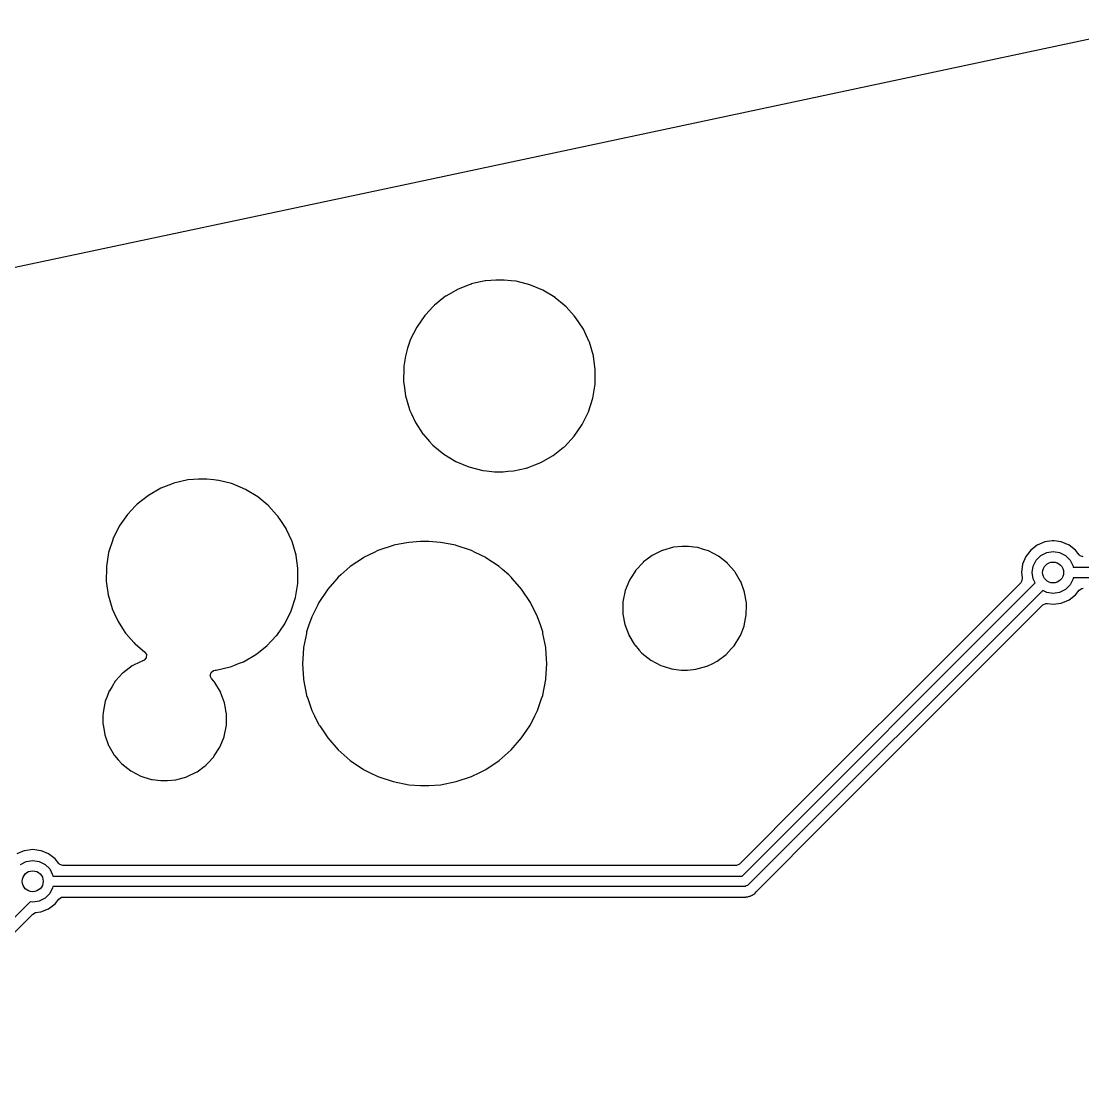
# Model space of a CAD drawing. Extents: x 0.6 to 14.8, y -5.2 to -0.6.
# Drawn here: x 10.52 to 11.318, y -1.612 to -0.804 of the extents above; entities that cross this region are included whole.
import ezdxf

# ---------------------------------------------------------------- set-up
doc = ezdxf.new("R2010")
doc.units = 0
doc.header["$MEASUREMENT"] = 0
doc.layers.add('BLACK', color=7, linetype='CONTINUOUS')

msp = doc.modelspace()

# ---------------------------------------------------------------- linework, layer by layer
at = {"layer": 'BLACK', "linetype": 'CONTINUOUS'}
for p, q in [((10.814, -0.925263), (11.3846, -0.803994)), ((10.1096, -1.07499), (10.814, -0.925263)), ((10.858, -1.00152), (10.8566, -1.00204)), ((10.8581, -1.00147), (10.858, -1.00152)), ((10.858, -1.00152), (10.858, -1.00152)), ((10.8686, -0.999103), (10.8581, -1.00147)), ((10.8687, -0.999092), (10.8686, -0.999103)), ((10.8729, -0.998777), (10.8687, -0.999092)), ((10.8687, -0.999092), (10.8687, -0.999092)), ((10.8765, -0.998511), (10.8729, -0.998777)), ((10.8829, -0.998511), (10.8765, -0.998511)), ((10.888, -0.99903), (10.8829, -0.998511)), ((10.8916, -0.999393), (10.888, -0.99903)), ((10.8918, -0.999407), (10.8916, -0.999393)), ((10.8916, -0.999393), (10.8916, -0.999393)), ((10.9022, -1.00204), (10.8918, -0.999407)), ((10.8481, -1.00535), (10.8388, -1.01066)), ((10.8566, -1.00204), (10.8481, -1.00535)), ((10.912, -1.00619), (10.9022, -1.00204)), ((10.9212, -1.01174), (10.912, -1.00619)), ((10.8304, -1.0173), (10.8291, -1.0187)), ((10.8375, -1.01167), (10.8304, -1.0173)), ((10.8387, -1.01075), (10.8375, -1.01167)), ((10.8388, -1.01066), (10.8387, -1.01075)), ((10.8387, -1.01075), (10.8387, -1.01075)), ((10.9213, -1.01184), (10.9212, -1.01174)), ((10.928, -1.0174), (10.9213, -1.01184)), ((10.9294, -1.01859), (10.928, -1.0174)), ((10.8231, -1.0251), (10.817, -1.0339)), ((10.8238, -1.02436), (10.8231, -1.0251)), ((10.8291, -1.0187), (10.8238, -1.02436)), ((10.9295, -1.0187), (10.9294, -1.01859)), ((10.9355, -1.0254), (10.9295, -1.0187)), ((10.9295, -1.0187), (10.9295, -1.0187)), ((10.9366, -1.02658), (10.9355, -1.0254)), ((10.817, -1.0339), (10.8122, -1.04351)), ((10.9424, -1.03554), (10.9366, -1.02658)), ((10.9445, -1.03991), (10.9424, -1.03554)), ((10.9467, -1.04488), (10.9445, -1.03991)), ((10.8102, -1.0498), (10.809, -1.05371)), ((10.8122, -1.04364), (10.8102, -1.0498)), ((10.8122, -1.04351), (10.8122, -1.04364)), ((10.9469, -1.04527), (10.9467, -1.04488)), ((10.9499, -1.05555), (10.9469, -1.04527)), ((10.8086, -1.0557), (10.8074, -1.06319)), ((10.809, -1.05371), (10.8086, -1.0557)), ((10.95, -1.05601), (10.9499, -1.05555)), ((10.9513, -1.06587), (10.95, -1.05601)), ((10.8072, -1.06428), (10.8071, -1.07499)), ((10.8074, -1.06319), (10.8072, -1.06428)), ((10.9514, -1.06617), (10.9513, -1.06587)), ((10.9514, -1.06666), (10.9514, -1.06617)), ((10.9512, -1.07688), (10.9513, -1.07439)), ((10.9513, -1.07439), (10.9514, -1.06666)), ((10.8071, -1.07499), (10.8071, -1.07513)), ((10.8071, -1.07513), (10.8071, -1.07513)), ((10.8071, -1.07513), (10.8075, -1.07781)), ((10.8075, -1.07781), (10.8085, -1.0856)), ((10.9495, -1.08745), (10.9512, -1.07688)), ((10.8085, -1.0856), (10.8115, -1.09589)), ((10.9462, -1.09765), (10.9495, -1.08745)), ((10.8115, -1.09589), (10.8116, -1.09602)), ((10.8116, -1.09602), (10.8116, -1.09602)), ((10.8116, -1.09602), (10.8128, -1.09861)), ((10.8128, -1.09861), (10.816, -1.10562)), ((10.9415, -1.10726), (10.9462, -1.09765)), ((10.816, -1.10562), (10.8219, -1.11457)), ((10.8219, -1.11457), (10.822, -1.11468)), ((10.822, -1.11468), (10.822, -1.11468)), ((10.822, -1.11468), (10.8266, -1.11985)), ((10.9354, -1.11606), (10.9415, -1.10726)), ((10.8266, -1.11985), (10.829, -1.12256)), ((10.829, -1.12256), (10.8291, -1.12266)), ((10.8291, -1.12266), (10.8291, -1.12266)), ((10.8291, -1.12266), (10.8348, -1.12739)), ((10.9281, -1.12386), (10.9332, -1.11838)), ((10.9332, -1.11838), (10.9353, -1.11616)), ((10.9353, -1.11616), (10.9354, -1.11606)), ((10.9353, -1.11616), (10.9353, -1.11616)), ((10.8348, -1.12739), (10.8373, -1.12941)), ((10.8373, -1.12941), (10.8464, -1.13497)), ((10.9103, -1.13581), (10.9196, -1.13049)), ((10.9196, -1.13049), (10.9272, -1.12451)), ((10.9272, -1.12451), (10.9281, -1.12386)), ((10.8464, -1.13497), (10.8563, -1.13911)), ((10.8563, -1.13911), (10.8667, -1.14175)), ((10.9009, -1.13949), (10.9058, -1.13759)), ((10.9058, -1.13759), (10.9103, -1.13581)), ((10.8667, -1.14175), (10.8668, -1.14176)), ((10.8668, -1.14176), (10.8668, -1.14176)), ((10.8668, -1.14176), (10.8694, -1.14202)), ((10.8694, -1.14202), (10.8756, -1.14265)), ((10.8756, -1.14265), (10.882, -1.14265)), ((10.882, -1.14265), (10.8855, -1.14238)), ((10.8855, -1.14238), (10.8898, -1.14206)), ((10.8898, -1.14206), (10.8899, -1.14205)), ((10.8898, -1.14206), (10.8898, -1.14206)), ((10.8899, -1.14205), (10.8994, -1.13991)), ((10.8994, -1.13991), (10.9002, -1.13972)), ((10.9002, -1.13972), (10.9004, -1.13969)), ((10.9004, -1.13969), (10.9009, -1.13949)), ((10.6244, -1.15514), (10.6151, -1.16046)), ((10.6325, -1.15199), (10.6244, -1.15514)), ((10.6342, -1.15131), (10.6325, -1.15199)), ((10.6344, -1.15126), (10.6342, -1.15131)), ((10.6342, -1.15131), (10.6342, -1.15131)), ((10.6448, -1.1489), (10.6344, -1.15126)), ((10.6449, -1.14889), (10.6448, -1.1489)), ((10.6492, -1.14857), (10.6449, -1.14889)), ((10.6449, -1.14889), (10.6449, -1.14889)), ((10.6528, -1.1483), (10.6492, -1.14857)), ((10.6591, -1.1483), (10.6528, -1.1483)), ((10.6643, -1.14882), (10.6591, -1.1483)), ((10.6679, -1.14919), (10.6643, -1.14882)), ((10.668, -1.1492), (10.6679, -1.14919)), ((10.6679, -1.14919), (10.6679, -1.14919)), ((10.6682, -1.14924), (10.668, -1.1492)), ((10.6777, -1.15166), (10.6682, -1.14924)), ((10.6682, -1.14924), (10.6682, -1.14924)), ((10.6784, -1.15184), (10.6777, -1.15166)), ((10.6883, -1.15598), (10.6784, -1.15184)), ((10.6151, -1.16046), (10.6067, -1.16709)), ((10.6975, -1.16154), (10.6883, -1.15598)), ((10.6976, -1.16163), (10.6975, -1.16154)), ((10.7051, -1.16792), (10.6976, -1.16163)), ((10.6053, -1.16849), (10.5997, -1.17453)), ((10.6067, -1.16709), (10.6053, -1.16849)), ((10.7057, -1.16839), (10.7051, -1.16792)), ((10.7058, -1.16849), (10.7057, -1.16839)), ((10.7116, -1.17501), (10.7058, -1.16849)), ((10.7058, -1.16849), (10.7058, -1.16849)), ((10.5993, -1.17489), (10.5932, -1.18369)), ((10.5997, -1.17453), (10.5993, -1.17489)), ((10.7128, -1.17638), (10.7116, -1.17501)), ((10.7129, -1.1765), (10.7128, -1.17638)), ((10.7143, -1.17868), (10.7129, -1.1765)), ((10.7129, -1.1765), (10.7129, -1.1765)), ((10.7187, -1.18533), (10.7143, -1.17868)), ((10.5932, -1.18369), (10.5885, -1.1933)), ((10.7191, -1.18626), (10.7187, -1.18533)), ((10.723, -1.19466), (10.7191, -1.18626)), ((10.5883, -1.1938), (10.5852, -1.2035)), ((10.5884, -1.19344), (10.5883, -1.1938)), ((10.5885, -1.1933), (10.5884, -1.19344)), ((10.7232, -1.19506), (10.723, -1.19466)), ((10.7262, -1.20535), (10.7232, -1.19506)), ((10.8199, -1.19525), (10.8111, -1.19583)), ((10.82, -1.19525), (10.8199, -1.19525)), ((10.8199, -1.19525), (10.8199, -1.19525)), ((10.826, -1.19525), (10.82, -1.19525)), ((10.8261, -1.19525), (10.826, -1.19525)), ((10.8349, -1.19583), (10.8261, -1.19525)), ((10.8261, -1.19525), (10.8261, -1.19525)), ((11.2897, -1.19547), (11.2839, -1.19785)), ((11.2951, -1.19475), (11.2897, -1.19547)), ((11.2956, -1.19469), (11.2951, -1.19475)), ((11.2958, -1.19466), (11.2956, -1.19469)), ((11.2961, -1.19469), (11.2958, -1.19466)), ((11.2965, -1.19475), (11.2961, -1.19469)), ((11.302, -1.19547), (11.2965, -1.19475)), ((11.3078, -1.19785), (11.302, -1.19547)), ((10.5852, -1.2035), (10.5835, -1.21407)), ((10.7849, -1.2035), (10.7771, -1.20731)), ((10.7878, -1.20205), (10.7849, -1.2035)), ((10.7992, -1.19818), (10.7878, -1.20205)), ((10.7999, -1.19804), (10.7992, -1.19818)), ((10.8039, -1.19725), (10.7999, -1.19804)), ((10.811, -1.19584), (10.8039, -1.19725)), ((10.8111, -1.19583), (10.811, -1.19584)), ((10.8111, -1.19583), (10.8111, -1.19583)), ((10.835, -1.19584), (10.8349, -1.19583)), ((10.8349, -1.19583), (10.8349, -1.19583)), ((10.8421, -1.19725), (10.835, -1.19584)), ((10.8461, -1.19804), (10.8421, -1.19725)), ((10.8468, -1.19818), (10.8461, -1.19804)), ((10.8582, -1.20205), (10.8468, -1.19818)), ((10.8611, -1.2035), (10.8582, -1.20205)), ((10.8689, -1.20731), (10.8611, -1.2035)), ((10.9988, -1.20336), (10.9942, -1.20562)), ((11.0017, -1.20192), (10.9988, -1.20336)), ((11.0019, -1.20184), (11.0017, -1.20192)), ((11.0017, -1.20192), (11.0017, -1.20192)), ((11.0101, -1.19952), (11.0019, -1.20184)), ((11.0165, -1.19894), (11.0101, -1.19952)), ((11.0214, -1.19894), (11.0165, -1.19894)), ((11.0256, -1.19944), (11.0214, -1.19894)), ((11.0282, -1.19974), (11.0256, -1.19944)), ((11.0283, -1.19976), (11.0282, -1.19974)), ((11.0282, -1.19974), (11.0282, -1.19974)), ((11.0285, -1.19981), (11.0283, -1.19976)), ((11.0327, -1.20111), (11.0285, -1.19981)), ((11.0285, -1.19981), (11.0285, -1.19981)), ((11.0365, -1.20229), (11.0327, -1.20111)), ((11.0441, -1.20627), (11.0365, -1.20229)), ((11.279, -1.20164), (11.2752, -1.20658)), ((11.2839, -1.19785), (11.279, -1.20164)), ((11.2866, -1.20576), (11.291, -1.20353)), ((11.291, -1.20353), (11.2958, -1.20276)), ((11.2958, -1.20276), (11.3007, -1.20353)), ((11.3007, -1.20353), (11.3051, -1.20576)), ((11.3127, -1.20164), (11.3078, -1.19785)), ((11.3154, -1.20515), (11.3127, -1.20164)), ((10.7268, -1.20978), (10.7262, -1.20535)), ((10.7275, -1.21522), (10.7268, -1.20978)), ((10.777, -1.20737), (10.767, -1.21405)), ((10.7771, -1.20731), (10.777, -1.20737)), ((10.7771, -1.20731), (10.7771, -1.20731)), ((10.869, -1.20737), (10.8689, -1.20731)), ((10.8689, -1.20731), (10.8689, -1.20731)), ((10.879, -1.21405), (10.869, -1.20737)), ((10.9873, -1.21086), (10.9821, -1.21643)), ((10.9874, -1.21073), (10.9873, -1.21086)), ((10.9877, -1.21047), (10.9874, -1.21073)), ((10.9904, -1.20847), (10.9877, -1.21047)), ((10.9942, -1.20562), (10.9904, -1.20847)), ((11.0508, -1.21156), (11.0441, -1.20627)), ((11.0509, -1.21169), (11.0508, -1.21156)), ((11.056, -1.21756), (11.0509, -1.21169)), ((11.2752, -1.20658), (11.2728, -1.21233)), ((11.2809, -1.21364), (11.2831, -1.20925)), ((11.2831, -1.20925), (11.2866, -1.20576)), ((11.3051, -1.20576), (11.3086, -1.20925)), ((11.3086, -1.20925), (11.3108, -1.21364)), ((11.3162, -1.20593), (11.3154, -1.20515)), ((11.3185, -1.20667), (11.3162, -1.20593)), ((10.5835, -1.21522), (10.5834, -1.22478)), ((10.5835, -1.21407), (10.5835, -1.21422)), ((10.5835, -1.21422), (10.5835, -1.21422)), ((10.5835, -1.21422), (10.5835, -1.21522)), ((10.7276, -1.21596), (10.7275, -1.21522)), ((10.7275, -1.22667), (10.7276, -1.21596)), ((10.7644, -1.21634), (10.7598, -1.22035)), ((10.767, -1.21405), (10.7644, -1.21634)), ((10.8816, -1.21634), (10.879, -1.21405)), ((10.8862, -1.22035), (10.8816, -1.21634)), ((10.9815, -1.21715), (10.9783, -1.22221)), ((10.9816, -1.217), (10.9815, -1.21715)), ((10.9815, -1.21715), (10.9815, -1.21715)), ((10.9821, -1.21643), (10.9816, -1.217)), ((11.0564, -1.21798), (11.056, -1.21756)), ((11.0565, -1.21814), (11.0564, -1.21798)), ((11.0607, -1.22517), (11.0565, -1.21814)), ((11.0565, -1.21814), (11.0565, -1.21814)), ((11.2728, -1.21233), (11.272, -1.2185)), ((11.272, -1.2185), (11.2725, -1.22221)), ((11.2801, -1.2185), (11.2809, -1.21364)), ((11.2809, -1.22337), (11.2801, -1.2185)), ((11.3108, -1.21364), (11.311, -1.21457)), ((11.311, -1.21457), (11.9848, -1.21457)), ((10.5834, -1.22478), (10.5834, -1.22493)), ((10.5834, -1.22493), (10.5834, -1.22493)), ((10.5834, -1.22493), (10.5836, -1.22667)), ((10.5836, -1.22667), (10.5848, -1.2354)), ((10.7258, -1.23724), (10.7275, -1.22667)), ((10.7569, -1.22325), (10.7501, -1.23102)), ((10.7579, -1.22208), (10.7569, -1.22325)), ((10.758, -1.22198), (10.7579, -1.22208)), ((10.7598, -1.22035), (10.758, -1.22198)), ((10.888, -1.22198), (10.8862, -1.22035)), ((10.8881, -1.22208), (10.888, -1.22198)), ((10.8891, -1.22325), (10.8881, -1.22208)), ((10.8959, -1.23102), (10.8891, -1.22325)), ((10.977, -1.22439), (10.9752, -1.22896)), ((10.9783, -1.22221), (10.977, -1.22423)), ((10.977, -1.22423), (10.977, -1.22439)), ((10.977, -1.22439), (10.977, -1.22439)), ((11.0608, -1.22532), (11.0607, -1.22517)), ((11.0607, -1.22517), (11.0607, -1.22517)), ((11.0637, -1.23334), (11.0608, -1.22532)), ((11.0619, -1.44685), (11.2824, -1.22638)), ((11.2715, -1.22615), (11.2185, -1.27914)), ((11.2721, -1.22525), (11.2715, -1.22615)), ((11.2726, -1.22289), (11.2721, -1.22525)), ((11.2725, -1.22221), (11.2726, -1.22289)), ((11.2824, -1.22638), (11.2809, -1.22337)), ((11.3086, -1.22776), (11.3051, -1.23124)), ((11.3108, -1.22337), (11.3086, -1.22776)), ((11.311, -1.22244), (11.3108, -1.22337)), ((11.9832, -1.22244), (11.311, -1.22244)), ((10.5848, -1.2354), (10.5878, -1.24568)), ((10.7501, -1.23102), (10.7434, -1.24102)), ((10.9026, -1.24102), (10.8959, -1.23102)), ((10.9739, -1.23216), (10.9722, -1.24054)), ((10.9752, -1.22896), (10.9739, -1.23216)), ((11.0637, -1.23351), (11.0637, -1.23334)), ((11.0651, -1.24144), (11.0637, -1.23351)), ((11.288, -1.23195), (11.0663, -1.45357)), ((11.291, -1.23348), (11.288, -1.23195)), ((11.2958, -1.23425), (11.291, -1.23348)), ((11.3007, -1.23348), (11.2958, -1.23425)), ((11.3051, -1.23124), (11.3007, -1.23348)), ((11.3078, -1.23915), (11.3127, -1.23537)), ((11.3127, -1.23537), (11.3154, -1.23186)), ((11.3154, -1.23186), (11.3174, -1.2305)), ((11.3174, -1.2305), (11.3185, -1.23033)), ((10.7225, -1.24744), (10.7258, -1.23724)), ((10.7425, -1.24288), (10.7381, -1.25181)), ((10.7433, -1.24114), (10.7425, -1.24288)), ((10.7434, -1.24102), (10.7433, -1.24114)), ((10.7433, -1.24114), (10.7433, -1.24114)), ((10.9027, -1.24114), (10.9026, -1.24102)), ((10.9035, -1.24288), (10.9027, -1.24114)), ((10.9027, -1.24114), (10.9027, -1.24114)), ((10.9066, -1.24908), (10.9035, -1.24288)), ((10.9722, -1.24338), (10.9721, -1.24757)), ((10.9722, -1.24054), (10.9722, -1.24338)), ((11.065, -1.2503), (11.0651, -1.24324)), ((11.0652, -1.24175), (11.0651, -1.24144)), ((11.0651, -1.24324), (11.0652, -1.24193)), ((11.0652, -1.24193), (11.0652, -1.24175)), ((11.0652, -1.24193), (11.0652, -1.24193)), ((11.1264, -1.40466), (11.2882, -1.24288)), ((11.2882, -1.24288), (11.2903, -1.24179)), ((11.2903, -1.24179), (11.2915, -1.24177)), ((11.2915, -1.24177), (11.2958, -1.24235)), ((11.2958, -1.24235), (11.302, -1.24154)), ((11.302, -1.24154), (11.3024, -1.24139)), ((11.3024, -1.24139), (11.3044, -1.24054)), ((11.3044, -1.24054), (11.3078, -1.23915)), ((10.5878, -1.24568), (10.5879, -1.24581)), ((10.5879, -1.24581), (10.5879, -1.24581)), ((10.5879, -1.24581), (10.5894, -1.24919)), ((10.5894, -1.24919), (10.5923, -1.25541)), ((10.7178, -1.25705), (10.7225, -1.24744)), ((10.7381, -1.25181), (10.7357, -1.25859)), ((10.908, -1.25181), (10.9066, -1.24908)), ((10.9103, -1.25859), (10.908, -1.25181)), ((10.9721, -1.24757), (10.9721, -1.24908)), ((10.9721, -1.24908), (10.9721, -1.24925)), ((10.9721, -1.24925), (10.9721, -1.24926)), ((10.9721, -1.24926), (10.9722, -1.24989)), ((10.9722, -1.24989), (10.9735, -1.2575)), ((11.0634, -1.25867), (11.065, -1.2503)), ((10.5923, -1.25541), (10.5957, -1.26063)), ((10.7117, -1.26585), (10.7178, -1.25705)), ((10.7357, -1.25859), (10.7347, -1.26155)), ((10.9113, -1.26155), (10.9103, -1.25859)), ((10.9735, -1.2575), (10.9765, -1.26551)), ((11.0605, -1.26585), (11.0633, -1.25884)), ((11.0633, -1.25884), (11.0634, -1.25867)), ((10.5957, -1.26063), (10.598, -1.26419)), ((10.598, -1.26419), (10.5982, -1.26437)), ((10.5982, -1.26437), (10.5982, -1.26447)), ((10.5982, -1.26447), (10.5982, -1.26447)), ((10.5982, -1.26447), (10.6041, -1.27108)), ((10.7076, -1.2702), (10.7116, -1.26596)), ((10.7116, -1.26596), (10.7117, -1.26585)), ((10.7116, -1.26596), (10.7116, -1.26596)), ((10.734, -1.26437), (10.7318, -1.275)), ((10.7342, -1.26333), (10.734, -1.26437)), ((10.7347, -1.26155), (10.7342, -1.2632)), ((10.7342, -1.2632), (10.7342, -1.26333)), ((10.7342, -1.26333), (10.7342, -1.26333)), ((10.9118, -1.2632), (10.9113, -1.26155)), ((10.9118, -1.26333), (10.9118, -1.2632)), ((10.912, -1.26437), (10.9118, -1.26333)), ((10.9118, -1.26333), (10.9118, -1.26333)), ((10.9142, -1.275), (10.912, -1.26437)), ((10.9765, -1.26551), (10.9766, -1.26566)), ((10.9766, -1.26566), (10.9766, -1.26566)), ((10.9766, -1.26566), (10.9806, -1.27239)), ((11.0558, -1.27355), (11.0601, -1.26676)), ((11.0601, -1.26676), (11.0602, -1.26661)), ((11.0602, -1.26661), (11.0605, -1.26585)), ((10.6041, -1.27108), (10.6053, -1.27236)), ((10.6053, -1.27236), (10.6054, -1.27245)), ((10.6054, -1.27245), (10.6054, -1.27245)), ((10.6054, -1.27245), (10.6123, -1.27819)), ((10.697, -1.27946), (10.7042, -1.27374)), ((10.7042, -1.27374), (10.7043, -1.27365)), ((10.7043, -1.27365), (10.7076, -1.2702)), ((10.7318, -1.27512), (10.7313, -1.28362)), ((10.7318, -1.275), (10.7318, -1.27512)), ((10.7318, -1.27512), (10.7318, -1.27512)), ((10.9142, -1.27512), (10.9142, -1.275)), ((10.9147, -1.28362), (10.9142, -1.27512)), ((10.9142, -1.27512), (10.9142, -1.27512)), ((10.9806, -1.27239), (10.9809, -1.27285)), ((10.9809, -1.27285), (10.981, -1.27299)), ((10.981, -1.27299), (10.981, -1.27299)), ((10.981, -1.27299), (10.9845, -1.27699)), ((11.0499, -1.2801), (11.0537, -1.27595)), ((11.0537, -1.27595), (11.0555, -1.27396)), ((11.0555, -1.27396), (11.0557, -1.27383)), ((11.0555, -1.27396), (11.0555, -1.27396)), ((11.0557, -1.27383), (11.0558, -1.27355)), ((10.6119, -1.28449), (10.611, -1.28489)), ((10.6134, -1.28264), (10.6119, -1.28449)), ((10.6123, -1.27819), (10.6136, -1.28023)), ((10.6136, -1.28023), (10.6134, -1.28264)), ((10.6866, -1.2856), (10.6959, -1.28028)), ((10.6959, -1.28028), (10.697, -1.27946)), ((10.7313, -1.28362), (10.7311, -1.287)), ((10.9149, -1.287), (10.9147, -1.28362)), ((10.9845, -1.27699), (10.9865, -1.27927)), ((10.9865, -1.27927), (10.9932, -1.28456)), ((10.9932, -1.28456), (11.0008, -1.28854)), ((11.043, -1.28521), (11.0499, -1.2801)), ((11.2185, -1.27914), (11.1125, -1.38508)), ((10.603, -1.28878), (10.5961, -1.29389)), ((10.6092, -1.2857), (10.603, -1.28878)), ((10.6105, -1.28509), (10.6092, -1.2857)), ((10.6106, -1.28501), (10.6105, -1.28509)), ((10.6105, -1.28509), (10.6105, -1.28509)), ((10.6109, -1.28494), (10.6106, -1.28501)), ((10.611, -1.2849), (10.6109, -1.28494)), ((10.611, -1.28489), (10.611, -1.28489)), ((10.611, -1.28489), (10.611, -1.2849)), ((10.6623, -1.2938), (10.6641, -1.29221)), ((10.6641, -1.29221), (10.6653, -1.29191)), ((10.6653, -1.29191), (10.666, -1.29186)), ((10.666, -1.29186), (10.6662, -1.29185)), ((10.666, -1.29186), (10.666, -1.29186)), ((10.6662, -1.29185), (10.6766, -1.28948)), ((10.6766, -1.28948), (10.6768, -1.28939)), ((10.6768, -1.28939), (10.6795, -1.28837)), ((10.6795, -1.28837), (10.683, -1.287)), ((10.683, -1.287), (10.6866, -1.2856)), ((10.7311, -1.287), (10.7311, -1.28713)), ((10.7311, -1.28713), (10.7318, -1.29857)), ((10.9142, -1.29857), (10.9149, -1.28713)), ((10.9149, -1.28713), (10.9149, -1.287)), ((11.0008, -1.28854), (11.0024, -1.28904)), ((11.0024, -1.28904), (11.0088, -1.29102)), ((11.0088, -1.29102), (11.0088, -1.29102)), ((11.0088, -1.29102), (11.0089, -1.29107)), ((11.0089, -1.29107), (11.0091, -1.29109)), ((11.0091, -1.29109), (11.0091, -1.29109)), ((11.0091, -1.29109), (11.0105, -1.29126)), ((11.0105, -1.29126), (11.0159, -1.29189)), ((11.0159, -1.29189), (11.0208, -1.29189)), ((11.0208, -1.29189), (11.0271, -1.29131)), ((11.0271, -1.29131), (11.0354, -1.28899)), ((11.0354, -1.28899), (11.0356, -1.28889)), ((11.0356, -1.28889), (11.0397, -1.28687)), ((11.0397, -1.28687), (11.043, -1.28521)), ((10.5902, -1.30032), (10.5878, -1.30425)), ((10.5903, -1.30017), (10.5902, -1.30032)), ((10.5902, -1.30032), (10.5902, -1.30032)), ((10.5905, -1.29998), (10.5903, -1.30017)), ((10.596, -1.29403), (10.5905, -1.29998)), ((10.5961, -1.29389), (10.596, -1.29403)), ((10.6617, -1.29615), (10.6623, -1.2938)), ((10.6627, -1.29836), (10.6617, -1.29615)), ((10.6643, -1.30017), (10.6627, -1.29836)), ((10.6651, -1.30115), (10.6643, -1.30017)), ((10.7318, -1.29857), (10.7318, -1.299)), ((10.7318, -1.299), (10.7342, -1.3108)), ((10.9118, -1.3108), (10.9142, -1.299)), ((10.9142, -1.299), (10.9142, -1.29857)), ((10.5857, -1.30756), (10.584, -1.31186)), ((10.5858, -1.30739), (10.5857, -1.30756)), ((10.5857, -1.30756), (10.5857, -1.30756)), ((10.5878, -1.30425), (10.5858, -1.30739)), ((10.6652, -1.3013), (10.6651, -1.30115)), ((10.6694, -1.30833), (10.6652, -1.3013)), ((10.6652, -1.3013), (10.6652, -1.3013)), ((10.6695, -1.30849), (10.6694, -1.30833)), ((10.6694, -1.30833), (10.6694, -1.30833)), ((10.6725, -1.3165), (10.6695, -1.30849)), ((10.5826, -1.31532), (10.581, -1.3237)), ((10.584, -1.31186), (10.5826, -1.31532)), ((10.6732, -1.32055), (10.6725, -1.3165)), ((10.7342, -1.3108), (10.7342, -1.31092)), ((10.7342, -1.31092), (10.7342, -1.31092)), ((10.7342, -1.31092), (10.735, -1.31333)), ((10.735, -1.31333), (10.7381, -1.32219)), ((10.908, -1.32219), (10.911, -1.31333)), ((10.911, -1.31333), (10.9118, -1.31092)), ((10.9118, -1.31092), (10.9118, -1.3108)), ((10.9118, -1.31092), (10.9118, -1.31092)), ((10.581, -1.3237), (10.5809, -1.32643)), ((10.6735, -1.32246), (10.6732, -1.32055)), ((10.6739, -1.32492), (10.6735, -1.32246)), ((10.6739, -1.3251), (10.6739, -1.32492)), ((10.7381, -1.32219), (10.7401, -1.32627)), ((10.9059, -1.32627), (10.908, -1.32219)), ((10.5809, -1.32643), (10.5808, -1.33199)), ((10.5808, -1.33199), (10.5808, -1.33224)), ((10.5808, -1.33224), (10.5809, -1.33242)), ((10.5809, -1.33242), (10.581, -1.33293)), ((10.5809, -1.33242), (10.5809, -1.33242)), ((10.581, -1.33293), (10.5823, -1.34066)), ((10.6738, -1.32907), (10.6739, -1.3251)), ((10.6738, -1.33346), (10.6738, -1.32907)), ((10.6739, -1.3251), (10.6739, -1.3251)), ((10.7401, -1.32627), (10.7432, -1.33268)), ((10.7432, -1.33268), (10.7434, -1.33297)), ((10.7434, -1.33297), (10.7434, -1.33308)), ((10.7434, -1.33308), (10.7434, -1.33308)), ((10.7434, -1.33308), (10.744, -1.33385)), ((10.902, -1.33385), (10.9026, -1.33308)), ((10.9026, -1.33297), (10.9028, -1.33268)), ((10.9026, -1.33308), (10.9026, -1.33297)), ((10.9026, -1.33308), (10.9026, -1.33308)), ((10.9028, -1.33268), (10.9059, -1.32627)), ((10.5823, -1.34066), (10.5852, -1.34868)), ((10.6721, -1.34184), (10.6738, -1.33346)), ((10.744, -1.33385), (10.7501, -1.34297)), ((10.8959, -1.34297), (10.902, -1.33385)), ((10.5852, -1.34868), (10.5853, -1.34883)), ((10.5853, -1.34883), (10.5853, -1.34883)), ((10.5853, -1.34883), (10.5895, -1.35585)), ((10.6691, -1.34945), (10.6721, -1.342)), ((10.6721, -1.342), (10.6721, -1.34184)), ((10.7501, -1.34297), (10.758, -1.35202)), ((10.888, -1.35202), (10.8959, -1.34297)), ((10.5895, -1.35585), (10.5896, -1.35602)), ((10.5896, -1.35602), (10.5897, -1.35615)), ((10.5897, -1.35615), (10.5897, -1.35615)), ((10.5897, -1.35615), (10.5925, -1.3593)), ((10.6598, -1.36194), (10.6643, -1.35713)), ((10.6643, -1.35713), (10.6644, -1.357)), ((10.6643, -1.35713), (10.6643, -1.35713)), ((10.6644, -1.357), (10.6647, -1.35649)), ((10.6647, -1.35649), (10.6689, -1.34992)), ((10.6689, -1.34992), (10.669, -1.34977)), ((10.669, -1.34977), (10.6691, -1.34945)), ((10.758, -1.35202), (10.767, -1.35995)), ((10.879, -1.35995), (10.888, -1.35202)), ((10.5925, -1.3593), (10.5952, -1.36244)), ((10.5952, -1.36244), (10.6019, -1.36773)), ((10.6518, -1.36838), (10.657, -1.36444)), ((10.657, -1.36444), (10.6585, -1.36337)), ((10.6585, -1.36337), (10.6586, -1.36327)), ((10.6585, -1.36337), (10.6585, -1.36337)), ((10.6586, -1.36327), (10.6598, -1.36194)), ((10.767, -1.35995), (10.777, -1.36663)), ((10.869, -1.36663), (10.879, -1.35995)), ((10.6019, -1.36773), (10.6095, -1.3717)), ((10.6095, -1.3717), (10.6116, -1.37237)), ((10.6116, -1.37237), (10.6175, -1.37418)), ((10.6359, -1.37448), (10.6441, -1.37216)), ((10.6441, -1.37216), (10.6443, -1.37204)), ((10.6443, -1.37204), (10.6511, -1.36868)), ((10.6511, -1.36868), (10.6518, -1.36838)), ((10.777, -1.36663), (10.7771, -1.36669)), ((10.7771, -1.36669), (10.7771, -1.36669)), ((10.7771, -1.36669), (10.7815, -1.36883)), ((10.7815, -1.36883), (10.7878, -1.37195)), ((10.7878, -1.37195), (10.7992, -1.37581)), ((10.8468, -1.37581), (10.8582, -1.37195)), ((10.8582, -1.37195), (10.8645, -1.36883)), ((10.8645, -1.36883), (10.8689, -1.36669)), ((10.8689, -1.36669), (10.869, -1.36663)), ((10.8689, -1.36669), (10.8689, -1.36669)), ((10.6175, -1.37418), (10.6175, -1.37418)), ((10.6175, -1.37418), (10.6177, -1.37424)), ((10.6177, -1.37424), (10.6178, -1.37426)), ((10.6178, -1.37426), (10.6178, -1.37426)), ((10.6178, -1.37426), (10.618, -1.37428)), ((10.618, -1.37428), (10.6246, -1.37506)), ((10.6246, -1.37506), (10.6295, -1.37506)), ((10.6295, -1.37506), (10.6359, -1.37448)), ((10.7992, -1.37581), (10.811, -1.37816)), ((10.811, -1.37816), (10.8111, -1.37817)), ((10.8111, -1.37817), (10.8111, -1.37817)), ((10.8111, -1.37817), (10.8199, -1.37875)), ((10.8199, -1.37875), (10.8199, -1.37875)), ((10.8199, -1.37875), (10.82, -1.37875)), ((10.82, -1.37875), (10.826, -1.37875)), ((10.826, -1.37875), (10.8261, -1.37875)), ((10.8261, -1.37875), (10.8349, -1.37817)), ((10.8261, -1.37875), (10.8261, -1.37875)), ((10.8349, -1.37817), (10.835, -1.37816)), ((10.8349, -1.37817), (10.8349, -1.37817)), ((10.835, -1.37816), (10.8468, -1.37581)), ((11.1125, -1.38508), (11.0598, -1.43782)), ((11.0727, -1.45839), (11.1264, -1.40466)), ((10.5209, -1.42818), (10.5162, -1.43014)), ((10.5217, -1.42785), (10.5209, -1.42818)), ((10.5219, -1.42775), (10.5217, -1.42785)), ((10.5281, -1.42694), (10.5219, -1.42775)), ((10.5343, -1.42775), (10.5281, -1.42694)), ((10.5345, -1.42785), (10.5343, -1.42775)), ((10.5353, -1.42818), (10.5345, -1.42785)), ((10.54, -1.43014), (10.5353, -1.42818)), ((10.5189, -1.43805), (10.5233, -1.43581)), ((10.5233, -1.43581), (10.5281, -1.43504)), ((10.5281, -1.43504), (10.533, -1.43581)), ((10.533, -1.43581), (10.5374, -1.43805)), ((10.5374, -1.43805), (10.5409, -1.44153)), ((10.545, -1.43393), (10.54, -1.43014)), ((10.5477, -1.43743), (10.545, -1.43393)), ((10.5485, -1.43821), (10.5477, -1.43743)), ((11.0598, -1.43782), (11.0576, -1.43891)), ((10.5409, -1.44153), (10.5431, -1.44592)), ((10.5431, -1.44592), (10.5432, -1.44685)), ((10.5508, -1.43896), (10.5485, -1.43821)), ((10.828, -1.43896), (10.5508, -1.43896)), ((11.057, -1.43896), (10.828, -1.43896)), ((11.0576, -1.43891), (11.057, -1.43896)), ((10.5432, -1.44685), (11.0596, -1.44685)), ((11.0596, -1.44685), (11.0619, -1.44685)), ((11.065, -1.45426), (11.0642, -1.45468)), ((11.0659, -1.45397), (11.065, -1.45426)), ((11.0661, -1.45372), (11.0659, -1.45397)), ((11.0663, -1.45357), (11.0661, -1.45372)), ((10.5409, -1.46004), (10.5374, -1.46353)), ((10.5431, -1.45565), (10.5409, -1.46004)), ((10.5432, -1.45472), (10.5431, -1.45565)), ((11.0596, -1.45472), (10.5432, -1.45472)), ((11.0636, -1.45472), (11.0596, -1.45472)), ((11.0596, -1.45472), (11.0596, -1.45472)), ((11.0639, -1.45463), (11.0636, -1.45472)), ((11.0642, -1.45468), (11.0639, -1.45463)), ((11.0662, -1.46253), (11.0666, -1.46235)), ((11.0666, -1.46235), (11.0674, -1.4621)), ((11.0674, -1.4621), (11.0675, -1.46209)), ((11.0675, -1.46209), (11.0679, -1.46202)), ((11.0679, -1.46202), (11.0688, -1.46147)), ((11.0688, -1.46147), (11.0693, -1.4612)), ((11.0693, -1.4612), (11.0702, -1.46079)), ((11.0702, -1.46079), (11.0704, -1.46063)), ((11.0704, -1.46063), (11.0706, -1.46046)), ((11.0706, -1.46046), (11.0713, -1.4599)), ((11.0713, -1.45989), (11.0716, -1.4597)), ((11.0713, -1.4599), (11.0713, -1.45989)), ((11.0716, -1.4597), (11.0723, -1.45879)), ((11.0723, -1.45879), (11.0727, -1.45839)), ((10.5261, -1.46622), (10.3852, -1.60711)), ((10.5281, -1.46654), (10.5261, -1.46622)), ((10.533, -1.46576), (10.5281, -1.46654)), ((10.5374, -1.46353), (10.533, -1.46576)), ((10.54, -1.47144), (10.545, -1.46765)), ((10.545, -1.46765), (10.5477, -1.46414)), ((10.5477, -1.46414), (10.5497, -1.46278)), ((10.5497, -1.46278), (10.5508, -1.46262)), ((10.5508, -1.46262), (11.0574, -1.46262)), ((11.0574, -1.46262), (11.0575, -1.46262)), ((11.0575, -1.46262), (11.0575, -1.46262)), ((11.0575, -1.46262), (11.0575, -1.46262)), ((11.0575, -1.46262), (11.0593, -1.46262)), ((11.0593, -1.46262), (11.0607, -1.46262)), ((11.0607, -1.46262), (11.0607, -1.46262)), ((11.0607, -1.46262), (11.0614, -1.46262)), ((11.0614, -1.46262), (11.0616, -1.46263)), ((11.0616, -1.46263), (11.0618, -1.46269)), ((11.0618, -1.46269), (11.0637, -1.46262)), ((11.0637, -1.46262), (11.0639, -1.46262)), ((11.0639, -1.46262), (11.0647, -1.46262)), ((11.0647, -1.46262), (11.0648, -1.46259)), ((11.0648, -1.46259), (11.065, -1.46257)), ((11.065, -1.46257), (11.0658, -1.46254)), ((11.0658, -1.46254), (11.0662, -1.46253)), ((10.3916, -1.61194), (10.5281, -1.47545)), ((10.5281, -1.47545), (10.5303, -1.47435)), ((10.5303, -1.47435), (10.5343, -1.47382)), ((10.5343, -1.47382), (10.54, -1.47144))]:
    msp.add_line(p, q, dxfattribs=at)
at = {"layer": 'BLACK'}
for centre in [(11.2958, -1.2185), (10.5281, -1.45079)]:
    msp.add_circle(centre, 0.007874, dxfattribs=at)

doc.saveas('drawing.dxf')
